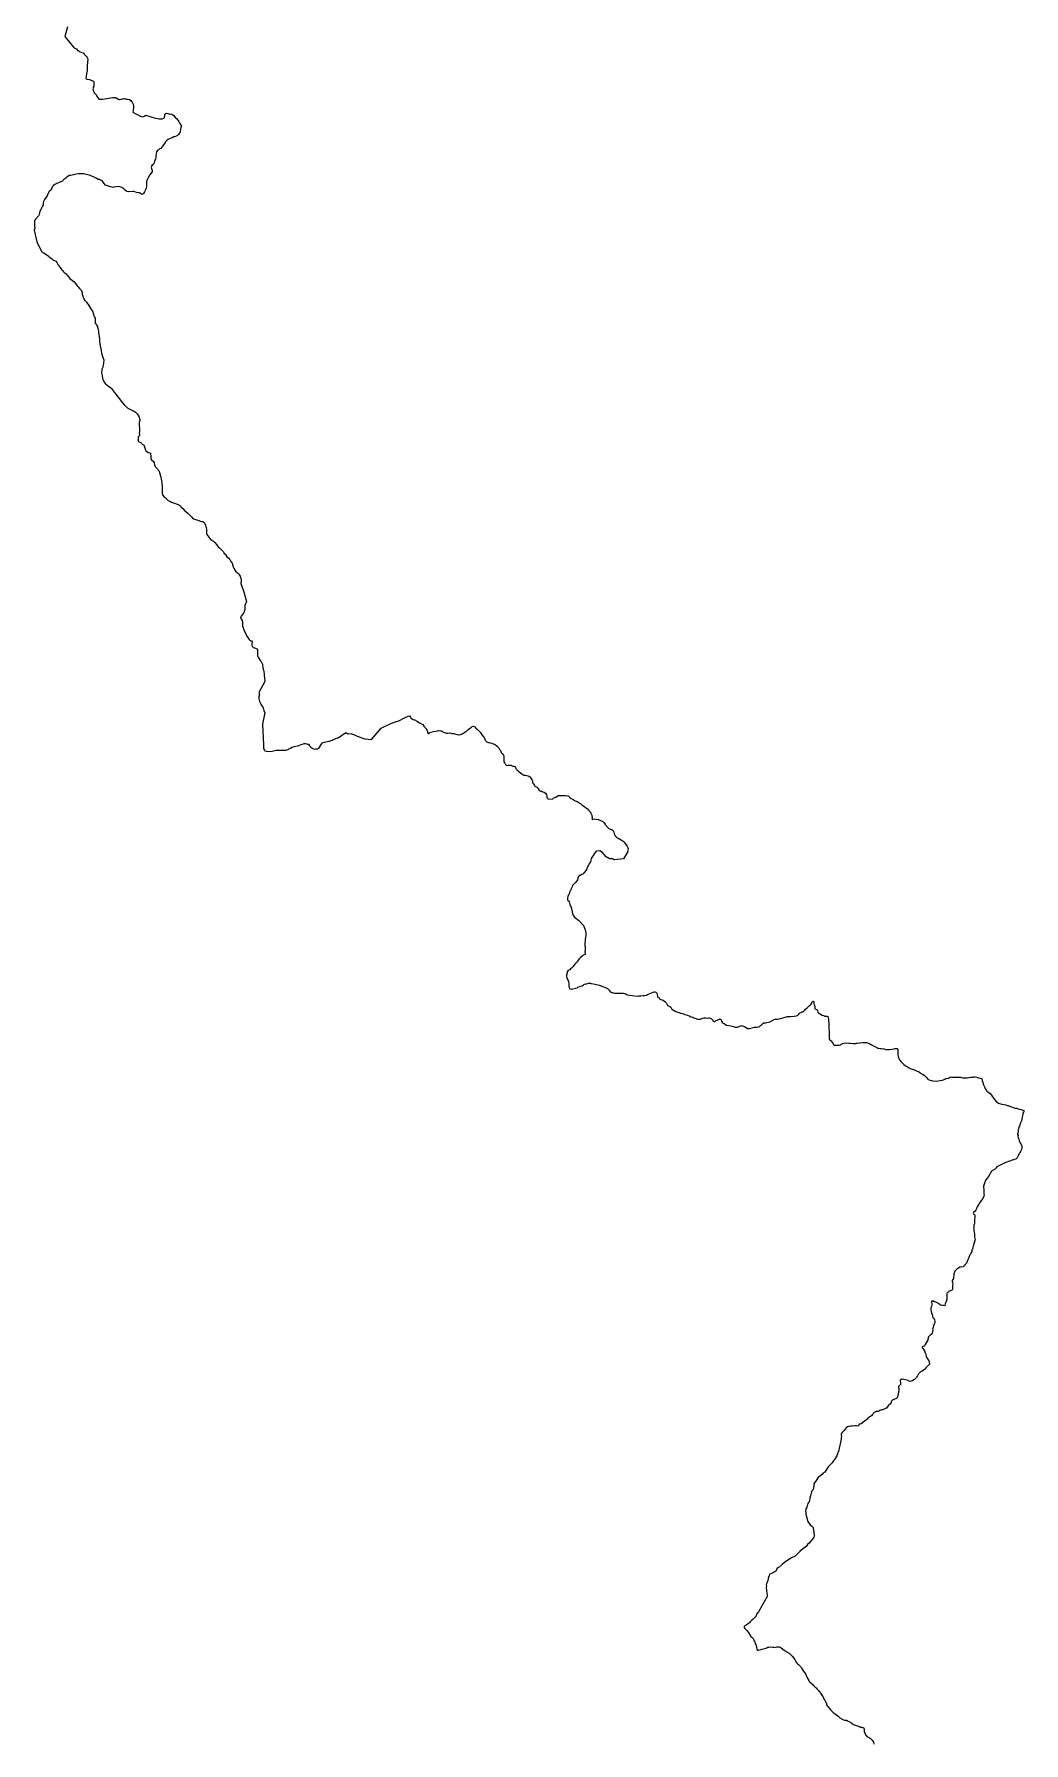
# Model space of a CAD drawing. Extents: x 6376870 to 6544053, y 1818313 to 2076828.
# Drawn here: x 6405716 to 6424253, y 1914685 to 1946696 of the extents above; entities that cross this region are included whole.
import ezdxf

# ---------------------------------------------------------------- set-up
doc = ezdxf.new("R2010")
doc.units = 21
doc.layers.add('COUNTY_BOUNDARY', color=40, linetype='Continuous')

msp = doc.modelspace()

# ---------------------------------------------------------------- linework, layer by layer
at = {"layer": 'COUNTY_BOUNDARY'}
msp.add_lwpolyline([(6406341, 1946831), (6406293, 1946654), (6406454, 1946454), (6406470, 1946441), (6406492, 1946429), (6406508, 1946418), (6406520, 1946403), (6406530, 1946392), (6406539, 1946391), (6406578, 1946366), (6406606, 1946355), (6406635, 1946343), (6406653, 1946324), (6406670, 1946305), (6406691, 1946282), (6406710, 1946261), (6406718, 1946245), (6406722, 1946220), (6406718, 1946178), (6406710, 1946099), (6406708, 1946012), (6406695, 1945959), (6406689, 1945903), (6406685, 1945874), (6406688, 1945857), (6406700, 1945851), (6406754, 1945846), (6406799, 1945830), (6406825, 1945817), (6406833, 1945799), (6406833, 1945768), (6406833, 1945720), (6406822, 1945701), (6406818, 1945684), (6406816, 1945660), (6406818, 1945645), (6406826, 1945632), (6406835, 1945611), (6406841, 1945603), (6406841, 1945599), (6406851, 1945587), (6406862, 1945575), (6406874, 1945566), (6406883, 1945551), (6406886, 1945540), (6406900, 1945518), (6406919, 1945493), (6406940, 1945479), (6406959, 1945477), (6406963, 1945476), (6406994, 1945479), (6407037, 1945484), (6407082, 1945493), (6407114, 1945499), (6407154, 1945504), (6407187, 1945509), (6407225, 1945511), (6407240, 1945504), (6407260, 1945503), (6407287, 1945478), (6407299, 1945473), (6407313, 1945474), (6407337, 1945479), (6407360, 1945481), (6407372, 1945485), (6407395, 1945490), (6407412, 1945486), (6407428, 1945483), (6407447, 1945481), (6407468, 1945478), (6407504, 1945469), (6407528, 1945450), (6407539, 1945434), (6407549, 1945422), (6407556, 1945412), (6407570, 1945382), (6407577, 1945353), (6407577, 1945309), (6407572, 1945281), (6407569, 1945259), (6407567, 1945236), (6407635, 1945194), (6407708, 1945158), (6407752, 1945144), (6407776, 1945159), (6407807, 1945176), (6407826, 1945174), (6407965, 1945130), (6408057, 1945112), (6408116, 1945107), (6408160, 1945126), (6408166, 1945170), (6408166, 1945199), (6408180, 1945211), (6408194, 1945216), (6408218, 1945209), (6408234, 1945205), (6408249, 1945202), (6408296, 1945195), (6408334, 1945169), (6408358, 1945136), (6408379, 1945115), (6408410, 1945087), (6408428, 1945059), (6408443, 1945025), (6408457, 1945006), (6408468, 1944986), (6408473, 1944978), (6408466, 1944950), (6408457, 1944925), (6408457, 1944906), (6408452, 1944880), (6408449, 1944863), (6408421, 1944816), (6408398, 1944795), (6408365, 1944781), (6408331, 1944773), (6408298, 1944756), (6408244, 1944733), (6408238, 1944726), (6408226, 1944722), (6408207, 1944707), (6408176, 1944677), (6408160, 1944650), (6408141, 1944625), (6408126, 1944604), (6408112, 1944585), (6408100, 1944570), (6408086, 1944556), (6408063, 1944545), (6408049, 1944533), (6408036, 1944521), (6408020, 1944507), (6408008, 1944491), (6408003, 1944467), (6407999, 1944446), (6407992, 1944420), (6407992, 1944379), (6407987, 1944354), (6407980, 1944347), (6407968, 1944313), (6407963, 1944287), (6407956, 1944268), (6407942, 1944254), (6407922, 1944233), (6407914, 1944216), (6407909, 1944196), (6407914, 1944179), (6407923, 1944158), (6407924, 1944143), (6407926, 1944113), (6407914, 1944101), (6407885, 1944058), (6407855, 1944014), (6407843, 1943993), (6407825, 1943959), (6407820, 1943936), (6407818, 1943913), (6407822, 1943848), (6407815, 1943813), (6407805, 1943792), (6407801, 1943782), (6407794, 1943766), (6407784, 1943743), (6407765, 1943712), (6407755, 1943704), (6407747, 1943698), (6407733, 1943695), (6407718, 1943705), (6407704, 1943719), (6407689, 1943722), (6407658, 1943726), (6407630, 1943732), (6407603, 1943741), (6407587, 1943749), (6407564, 1943747), (6407488, 1943742), (6407454, 1943749), (6407420, 1943774), (6407393, 1943799), (6407355, 1943824), (6407321, 1943835), (6407298, 1943842), (6407210, 1943828), (6407192, 1943825), (6407176, 1943828), (6407147, 1943837), (6407108, 1943851), (6407087, 1943856), (6407069, 1943860), (6407053, 1943867), (6407023, 1943903), (6407009, 1943920), (6406997, 1943939), (6406975, 1943957), (6406939, 1943973), (6406916, 1943972), (6406901, 1943980), (6406880, 1943995), (6406861, 1944007), (6406850, 1944011), (6406795, 1944038), (6406778, 1944041), (6406751, 1944053), (6406693, 1944064), (6406645, 1944078), (6406610, 1944082), (6406583, 1944082), (6406549, 1944076), (6406503, 1944072), (6406451, 1944061), (6406403, 1944051), (6406374, 1944045), (6406351, 1944034), (6406322, 1944013), (6406312, 1944001), (6406272, 1943970), (6406255, 1943955), (6406245, 1943944), (6406213, 1943931), (6406173, 1943913), (6406140, 1943899), (6406105, 1943879), (6406075, 1943861), (6406060, 1943842), (6406046, 1943813), (6406037, 1943789), (6406025, 1943774), (6405999, 1943750), (6405992, 1943745), (6405987, 1943731), (6405982, 1943719), (6405971, 1943705), (6405966, 1943688), (6405959, 1943665), (6405950, 1943648), (6405924, 1943620), (6405909, 1943599), (6405890, 1943563), (6405883, 1943524), (6405884, 1943490), (6405872, 1943472), (6405857, 1943446), (6405841, 1943414), (6405831, 1943394), (6405824, 1943377), (6405817, 1943347), (6405808, 1943318), (6405794, 1943292), (6405779, 1943274), (6405772, 1943262), (6405771, 1943258), (6405762, 1943251), (6405743, 1943232), (6405724, 1943205), (6405722, 1943193), (6405722, 1943163), (6405722, 1943149), (6405721, 1943141), (6405721, 1943129), (6405723, 1943103), (6405730, 1943073), (6405731, 1943061), (6405716, 1943026), (6405763, 1942803), (6405832, 1942664), (6405861, 1942620), (6405869, 1942613), (6405886, 1942601), (6405904, 1942590), (6405921, 1942580), (6405956, 1942563), (6405978, 1942545), (6405999, 1942526), (6406015, 1942511), (6406039, 1942492), (6406058, 1942476), (6406074, 1942466), (6406081, 1942459), (6406096, 1942455), (6406112, 1942452), (6406126, 1942441), (6406131, 1942435), (6406140, 1942426), (6406148, 1942407), (6406159, 1942382), (6406169, 1942365), (6406190, 1942339), (6406202, 1942323), (6406237, 1942278), (6406259, 1942259), (6406268, 1942242), (6406281, 1942226), (6406298, 1942217), (6406313, 1942207), (6406325, 1942188), (6406344, 1942169), (6406357, 1942151), (6406386, 1942118), (6406433, 1942078), (6406466, 1942054), (6406508, 1941998), (6406520, 1941983), (6406541, 1941960), (6406565, 1941932), (6406603, 1941893), (6406612, 1941858), (6406615, 1941827), (6406622, 1941808), (6406636, 1941771), (6406641, 1941757), (6406645, 1941747), (6406647, 1941733), (6406650, 1941723), (6406664, 1941709), (6406697, 1941672), (6406740, 1941611), (6406791, 1941532), (6406812, 1941493), (6406824, 1941464), (6406832, 1941427), (6406841, 1941401), (6406857, 1941374), (6406858, 1941339), (6406860, 1941308), (6406855, 1941292), (6406865, 1941276), (6406883, 1941250), (6406891, 1941235), (6406900, 1941222), (6406902, 1941209), (6406907, 1941186), (6406914, 1941158), (6406918, 1941134), (6406923, 1941104), (6406936, 1941028), (6406938, 1940981), (6406942, 1940936), (6406954, 1940859), (6406970, 1940776), (6406976, 1940722), (6406987, 1940677), (6406997, 1940655), (6407006, 1940625), (6407019, 1940597), (6407012, 1940533), (6407000, 1940457), (6406984, 1940419), (6406985, 1940406), (6406983, 1940395), (6406983, 1940389), (6406980, 1940348), (6406990, 1940299), (6406997, 1940243), (6407002, 1940233), (6407027, 1940177), (6407053, 1940142), (6407086, 1940122), (6407126, 1940090), (6407157, 1940061), (6407188, 1940024), (6407216, 1939988), (6407308, 1939873), (6407370, 1939788), (6407409, 1939747), (6407473, 1939690), (6407522, 1939662), (6407558, 1939646), (6407577, 1939639), (6407612, 1939613), (6407645, 1939585), (6407660, 1939561), (6407674, 1939535), (6407681, 1939517), (6407692, 1939500), (6407698, 1939488), (6407693, 1939455), (6407683, 1939422), (6407683, 1939389), (6407683, 1939359), (6407692, 1939321), (6407691, 1939249), (6407683, 1939229), (6407684, 1939214), (6407687, 1939209), (6407691, 1939195), (6407689, 1939178), (6407683, 1939166), (6407673, 1939160), (6407666, 1939151), (6407665, 1939077), (6407667, 1939071), (6407685, 1939056), (6407716, 1939043), (6407733, 1939026), (6407740, 1939017), (6407763, 1939000), (6407775, 1938983), (6407789, 1938948), (6407803, 1938903), (6407810, 1938889), (6407839, 1938870), (6407858, 1938858), (6407881, 1938851), (6407894, 1938844), (6407895, 1938826), (6407902, 1938790), (6407904, 1938747), (6407907, 1938729), (6407922, 1938712), (6407944, 1938696), (6407963, 1938667), (6407968, 1938630), (6407982, 1938598), (6407999, 1938578), (6408027, 1938551), (6408041, 1938530), (6408055, 1938510), (6408065, 1938483), (6408074, 1938443), (6408086, 1938398), (6408093, 1938359), (6408098, 1938330), (6408108, 1938293), (6408110, 1938264), (6408113, 1938231), (6408115, 1938169), (6408115, 1938125), (6408115, 1938094), (6408122, 1938066), (6408142, 1938037), (6408178, 1938011), (6408187, 1938004), (6408193, 1937991), (6408211, 1937969), (6408228, 1937957), (6408256, 1937946), (6408289, 1937931), (6408325, 1937913), (6408395, 1937891), (6408440, 1937872), (6408457, 1937858), (6408470, 1937837), (6408499, 1937808), (6408536, 1937766), (6408561, 1937745), (6408598, 1937717), (6408614, 1937703), (6408661, 1937651), (6408692, 1937618), (6408709, 1937613), (6408739, 1937603), (6408766, 1937599), (6408852, 1937568), (6408874, 1937568), (6408897, 1937556), (6408905, 1937540), (6408924, 1937495), (6408930, 1937471), (6408939, 1937439), (6408942, 1937431), (6408942, 1937398), (6408947, 1937384), (6408947, 1937366), (6408947, 1937339), (6408949, 1937325), (6409025, 1937224), (6409046, 1937215), (6409079, 1937193), (6409098, 1937174), (6409129, 1937136), (6409141, 1937115), (6409161, 1937094), (6409185, 1937073), (6409209, 1937056), (6409223, 1937038), (6409260, 1936995), (6409275, 1936965), (6409293, 1936953), (6409306, 1936936), (6409327, 1936905), (6409353, 1936882), (6409369, 1936868), (6409383, 1936853), (6409407, 1936813), (6409424, 1936782), (6409431, 1936757), (6409443, 1936714), (6409454, 1936689), (6409480, 1936648), (6409496, 1936632), (6409523, 1936603), (6409551, 1936577), (6409576, 1936539), (6409589, 1936502), (6409593, 1936460), (6409591, 1936438), (6409589, 1936415), (6409589, 1936407), (6409638, 1936265), (6409694, 1936070), (6409661, 1935991), (6409662, 1935962), (6409661, 1935915), (6409648, 1935874), (6409643, 1935856), (6409628, 1935839), (6409612, 1935818), (6409595, 1935790), (6409586, 1935774), (6409581, 1935757), (6409591, 1935745), (6409612, 1935708), (6409617, 1935679), (6409617, 1935646), (6409617, 1935623), (6409617, 1935602), (6409652, 1935522), (6409694, 1935428), (6409698, 1935418), (6409700, 1935415), (6409721, 1935391), (6409745, 1935353), (6409763, 1935337), (6409770, 1935334), (6409775, 1935332), (6409784, 1935328), (6409798, 1935309), (6409794, 1935273), (6409794, 1935257), (6409796, 1935245), (6409799, 1935233), (6409808, 1935219), (6409822, 1935209), (6409839, 1935202), (6409864, 1935194), (6409898, 1935174), (6409900, 1935162), (6409902, 1935115), (6409900, 1935092), (6409902, 1935052), (6409912, 1935025), (6409933, 1934993), (6409950, 1934960), (6409968, 1934941), (6409976, 1934932), (6409990, 1934893), (6409992, 1934859), (6409997, 1934837), (6410008, 1934790), (6410015, 1934771), (6410025, 1934693), (6410032, 1934624), (6410035, 1934585), (6410038, 1934579), (6410036, 1934576), (6410039, 1934567), (6409924, 1934365), (6409938, 1934320), (6409926, 1934278), (6409926, 1934259), (6409931, 1934221), (6409938, 1934191), (6409964, 1934141), (6410006, 1934075), (6410021, 1934026), (6410032, 1933995), (6410034, 1933990), (6409990, 1933768), (6410013, 1933379), (6410010, 1933355), (6410009, 1933316), (6410018, 1933299), (6410031, 1933279), (6410037, 1933271), (6410063, 1933264), (6410067, 1933263), (6410150, 1933254), (6410200, 1933269), (6410251, 1933280), (6410334, 1933282), (6410386, 1933280), (6410414, 1933280), (6410431, 1933283), (6410468, 1933292), (6410489, 1933309), (6410515, 1933321), (6410541, 1933337), (6410586, 1933349), (6410617, 1933354), (6410660, 1933361), (6410688, 1933374), (6410720, 1933389), (6410742, 1933396), (6410772, 1933405), (6410796, 1933406), (6410822, 1933403), (6410838, 1933396), (6410852, 1933391), (6410872, 1933363), (6410900, 1933339), (6410933, 1933315), (6410968, 1933302), (6410994, 1933304), (6411025, 1933307), (6411053, 1933327), (6411065, 1933347), (6411086, 1933373), (6411101, 1933393), (6411117, 1933417), (6411127, 1933424), (6411157, 1933432), (6411207, 1933445), (6411237, 1933450), (6411241, 1933452), (6411250, 1933453), (6411297, 1933472), (6411317, 1933481), (6411353, 1933497), (6411382, 1933509), (6411413, 1933515), (6411553, 1933611), (6411590, 1933589), (6411609, 1933591), (6411663, 1933588), (6411714, 1933570), (6411766, 1933542), (6411907, 1933495), (6412033, 1933483), (6412214, 1933691), (6412409, 1933789), (6412506, 1933817), (6412529, 1933825), (6412572, 1933842), (6412640, 1933882), (6412667, 1933892), (6412724, 1933920), (6412749, 1933924), (6412761, 1933906), (6412773, 1933891), (6412780, 1933877), (6412799, 1933868), (6412815, 1933858), (6412837, 1933849), (6412858, 1933841), (6412874, 1933830), (6412888, 1933822), (6412933, 1933795), (6412994, 1933760), (6413016, 1933733), (6413023, 1933728), (6413037, 1933709), (6413048, 1933696), (6413060, 1933679), (6413070, 1933660), (6413080, 1933646), (6413081, 1933632), (6413086, 1933611), (6413098, 1933592), (6413114, 1933597), (6413124, 1933613), (6413143, 1933620), (6413148, 1933622), (6413171, 1933625), (6413195, 1933632), (6413240, 1933639), (6413268, 1933643), (6413292, 1933648), (6413324, 1933646), (6413343, 1933643), (6413360, 1933636), (6413378, 1933620), (6413408, 1933610), (6413431, 1933603), (6413464, 1933599), (6413499, 1933604), (6413518, 1933601), (6413539, 1933596), (6413561, 1933596), (6413577, 1933592), (6413595, 1933585), (6413658, 1933572), (6413699, 1933575), (6413709, 1933578), (6413746, 1933594), (6413780, 1933617), (6413804, 1933629), (6413811, 1933635), (6413825, 1933649), (6413848, 1933669), (6413888, 1933703), (6413908, 1933713), (6413918, 1933728), (6413935, 1933732), (6413962, 1933724), (6413982, 1933702), (6413992, 1933693), (6414022, 1933667), (6414070, 1933618), (6414096, 1933582), (6414108, 1933563), (6414134, 1933530), (6414150, 1933504), (6414157, 1933488), (6414164, 1933471), (6414176, 1933455), (6414182, 1933446), (6414192, 1933439), (6414207, 1933434), (6414228, 1933426), (6414240, 1933424), (6414259, 1933417), (6414289, 1933412), (6414296, 1933406), (6414320, 1933401), (6414339, 1933393), (6414360, 1933380), (6414372, 1933372), (6414392, 1933348), (6414412, 1933332), (6414417, 1933322), (6414435, 1933297), (6414450, 1933278), (6414459, 1933259), (6414466, 1933236), (6414476, 1933223), (6414492, 1933210), (6414501, 1933195), (6414506, 1933186), (6414511, 1933167), (6414511, 1933151), (6414515, 1933131), (6414515, 1933106), (6414516, 1933077), (6414516, 1933065), (6414522, 1933056), (6414534, 1933040), (6414546, 1933016), (6414565, 1933000), (6414582, 1932997), (6414600, 1933000), (6414622, 1933000), (6414647, 1932998), (6414654, 1932997), (6414658, 1932995), (6414679, 1932985), (6414699, 1932979), (6414721, 1932974), (6414732, 1932960), (6414740, 1932941), (6414751, 1932926), (6414758, 1932914), (6414773, 1932900), (6414799, 1932875), (6414848, 1932837), (6414886, 1932814), (6414897, 1932811), (6414909, 1932811), (6414919, 1932811), (6414942, 1932804), (6414970, 1932799), (6414991, 1932789), (6414999, 1932781), (6415022, 1932757), (6415032, 1932736), (6415042, 1932719), (6415051, 1932706), (6415053, 1932693), (6415053, 1932676), (6415058, 1932663), (6415068, 1932651), (6415085, 1932620), (6415095, 1932607), (6415118, 1932595), (6415136, 1932589), (6415145, 1932579), (6415155, 1932565), (6415166, 1932547), (6415178, 1932526), (6415190, 1932517), (6415204, 1932516), (6415223, 1932511), (6415240, 1932504), (6415270, 1932493), (6415291, 1932476), (6415315, 1932443), (6415319, 1932422), (6415320, 1932396), (6415328, 1932391), (6415341, 1932370), (6415348, 1932361), (6415429, 1932371), (6415437, 1932377), (6415450, 1932386), (6415468, 1932398), (6415485, 1932408), (6415502, 1932410), (6415534, 1932431), (6415572, 1932435), (6415610, 1932433), (6415671, 1932435), (6415714, 1932428), (6415730, 1932421), (6415740, 1932407), (6415759, 1932389), (6415773, 1932379), (6415808, 1932363), (6415836, 1932340), (6415883, 1932320), (6415905, 1932309), (6415926, 1932297), (6415951, 1932282), (6415976, 1932259), (6416013, 1932233), (6416046, 1932209), (6416079, 1932182), (6416102, 1932157), (6416124, 1932134), (6416133, 1932122), (6416141, 1932103), (6416154, 1932078), (6416159, 1932066), (6416162, 1932049), (6416166, 1932032), (6416166, 1932007), (6416162, 1931994), (6416178, 1931985), (6416181, 1931988), (6416209, 1931994), (6416240, 1931987), (6416277, 1931985), (6416287, 1931980), (6416310, 1931973), (6416336, 1931960), (6416362, 1931951), (6416388, 1931924), (6416404, 1931901), (6416417, 1931881), (6416426, 1931868), (6416445, 1931853), (6416457, 1931839), (6416480, 1931816), (6416508, 1931804), (6416525, 1931795), (6416544, 1931787), (6416560, 1931774), (6416570, 1931766), (6416575, 1931747), (6416582, 1931723), (6416588, 1931703), (6416593, 1931683), (6416622, 1931650), (6416659, 1931629), (6416683, 1931618), (6416711, 1931599), (6416749, 1931577), (6416766, 1931561), (6416801, 1931514), (6416822, 1931485), (6416838, 1931457), (6416841, 1931424), (6416834, 1931407), (6416830, 1931395), (6416836, 1931383), (6416758, 1931244), (6416582, 1931226), (6416547, 1931248), (6416541, 1931247), (6416501, 1931243), (6416489, 1931252), (6416477, 1931265), (6416468, 1931266), (6416457, 1931266), (6416447, 1931271), (6416431, 1931281), (6416395, 1931325), (6416360, 1931367), (6416312, 1931397), (6416250, 1931391), (6416237, 1931382), (6416207, 1931337), (6416185, 1931309), (6416173, 1931290), (6416152, 1931252), (6416147, 1931238), (6416141, 1931217), (6416136, 1931189), (6416126, 1931172), (6416108, 1931148), (6416093, 1931116), (6416082, 1931094), (6416070, 1931064), (6416066, 1931052), (6416060, 1931045), (6416047, 1931028), (6416020, 1930990), (6415999, 1930965), (6415992, 1930957), (6415967, 1930950), (6415951, 1930939), (6415949, 1930936), (6415938, 1930934), (6415917, 1930922), (6415900, 1930894), (6415897, 1930888), (6415901, 1930872), (6415893, 1930851), (6415881, 1930836), (6415853, 1930805), (6415820, 1930768), (6415801, 1930747), (6415791, 1930724), (6415780, 1930695), (6415775, 1930690), (6415772, 1930674), (6415768, 1930657), (6415756, 1930646), (6415751, 1930634), (6415743, 1930603), (6415731, 1930578), (6415720, 1930557), (6415712, 1930541), (6415708, 1930509), (6415705, 1930493), (6415703, 1930475), (6415712, 1930466), (6415726, 1930460), (6415735, 1930443), (6415742, 1930417), (6415747, 1930393), (6415759, 1930368), (6415775, 1930343), (6415802, 1930221), (6415811, 1930189), (6415838, 1930156), (6415920, 1930092), (6416008, 1930000), (6416037, 1929916), (6416048, 1929866), (6416048, 1929841), (6416047, 1929807), (6416041, 1929775), (6416039, 1929742), (6416039, 1929719), (6416030, 1929679), (6416030, 1929660), (6416032, 1929624), (6416035, 1929604), (6416039, 1929589), (6416039, 1929561), (6416037, 1929542), (6416034, 1929516), (6416032, 1929509), (6416039, 1929454), (6416006, 1929440), (6416002, 1929434), (6415983, 1929424), (6415964, 1929415), (6415947, 1929398), (6415926, 1929375), (6415912, 1929353), (6415895, 1929328), (6415890, 1929313), (6415871, 1929295), (6415846, 1929273), (6415827, 1929247), (6415806, 1929224), (6415791, 1929207), (6415779, 1929198), (6415765, 1929186), (6415747, 1929169), (6415728, 1929162), (6415714, 1929156), (6415711, 1929146), (6415702, 1929127), (6415697, 1929108), (6415692, 1929092), (6415690, 1929070), (6415690, 1929054), (6415690, 1929033), (6415691, 1929017), (6415699, 1929001), (6415708, 1928986), (6415720, 1928968), (6415724, 1928947), (6415728, 1928913), (6415729, 1928895), (6415730, 1928868), (6415735, 1928834), (6415749, 1928813), (6415773, 1928807), (6415806, 1928813), (6415859, 1928822), (6415885, 1928830), (6415902, 1928841), (6415921, 1928849), (6415951, 1928858), (6415978, 1928865), (6416001, 1928880), (6416013, 1928891), (6416027, 1928900), (6416049, 1928905), (6416070, 1928906), (6416098, 1928915), (6416110, 1928915), (6416136, 1928915), (6416146, 1928911), (6416154, 1928912), (6416227, 1928896), (6416301, 1928878), (6416430, 1928826), (6416444, 1928822), (6416457, 1928815), (6416485, 1928785), (6416508, 1928762), (6416525, 1928747), (6416546, 1928737), (6416574, 1928733), (6416601, 1928731), (6416620, 1928730), (6416660, 1928729), (6416752, 1928728), (6416786, 1928720), (6416824, 1928697), (6417008, 1928676), (6417037, 1928677), (6417081, 1928681), (6417124, 1928688), (6417148, 1928688), (6417185, 1928693), (6417206, 1928702), (6417237, 1928714), (6417267, 1928729), (6417298, 1928741), (6417327, 1928754), (6417341, 1928754), (6417362, 1928750), (6417381, 1928732), (6417383, 1928718), (6417383, 1928697), (6417389, 1928674), (6417397, 1928655), (6417414, 1928645), (6417429, 1928626), (6417453, 1928609), (6417476, 1928605), (6417496, 1928601), (6417504, 1928591), (6417530, 1928573), (6417558, 1928544), (6417572, 1928516), (6417581, 1928500), (6417597, 1928491), (6417624, 1928482), (6417639, 1928470), (6417651, 1928445), (6417658, 1928432), (6417737, 1928388), (6417773, 1928375), (6417798, 1928365), (6417820, 1928354), (6417851, 1928349), (6417877, 1928341), (6417905, 1928328), (6417952, 1928318), (6417987, 1928302), (6418016, 1928288), (6418055, 1928278), (6418072, 1928266), (6418089, 1928259), (6418141, 1928245), (6418172, 1928243), (6418195, 1928245), (6418210, 1928251), (6418237, 1928260), (6418258, 1928270), (6418279, 1928270), (6418299, 1928268), (6418322, 1928262), (6418345, 1928268), (6418362, 1928268), (6418376, 1928263), (6418404, 1928251), (6418410, 1928240), (6418416, 1928238), (6418428, 1928226), (6418431, 1928218), (6418437, 1928207), (6418450, 1928200), (6418464, 1928201), (6418481, 1928208), (6418524, 1928230), (6418554, 1928240), (6418572, 1928239), (6418582, 1928228), (6418591, 1928205), (6418610, 1928176), (6418622, 1928169), (6418641, 1928158), (6418652, 1928148), (6418683, 1928132), (6418697, 1928131), (6418763, 1928117), (6418817, 1928102), (6418849, 1928090), (6418890, 1928095), (6418965, 1928124), (6418980, 1928120), (6419001, 1928111), (6419020, 1928103), (6419053, 1928083), (6419075, 1928066), (6419090, 1928068), (6419109, 1928070), (6419123, 1928068), (6419208, 1928095), (6419253, 1928095), (6419299, 1928097), (6419308, 1928111), (6419318, 1928122), (6419341, 1928137), (6419353, 1928151), (6419365, 1928160), (6419381, 1928172), (6419397, 1928174), (6419416, 1928176), (6419499, 1928194), (6419549, 1928217), (6419558, 1928222), (6419572, 1928233), (6419591, 1928240), (6419595, 1928240), (6419612, 1928241), (6419618, 1928241), (6419633, 1928242), (6419666, 1928247), (6419702, 1928252), (6419827, 1928295), (6419838, 1928294), (6419883, 1928290), (6419949, 1928300), (6419994, 1928306), (6420020, 1928320), (6420030, 1928328), (6420041, 1928337), (6420049, 1928353), (6420063, 1928359), (6420081, 1928368), (6420098, 1928377), (6420114, 1928378), (6420129, 1928388), (6420131, 1928394), (6420138, 1928405), (6420152, 1928413), (6420167, 1928427), (6420193, 1928453), (6420216, 1928476), (6420228, 1928485), (6420240, 1928497), (6420256, 1928509), (6420267, 1928516), (6420274, 1928536), (6420283, 1928555), (6420289, 1928568), (6420305, 1928582), (6420314, 1928580), (6420318, 1928561), (6420320, 1928543), (6420321, 1928525), (6420327, 1928516), (6420338, 1928479), (6420337, 1928461), (6420335, 1928447), (6420345, 1928436), (6420358, 1928432), (6420383, 1928418), (6420390, 1928400), (6420398, 1928375), (6420407, 1928361), (6420424, 1928349), (6420445, 1928333), (6420478, 1928316), (6420499, 1928308), (6420506, 1928308), (6420526, 1928300), (6420570, 1928300), (6420581, 1928293), (6420591, 1928268), (6420593, 1928240), (6420593, 1928220), (6420604, 1928166), (6420603, 1928122), (6420601, 1928089), (6420601, 1928057), (6420606, 1928017), (6420610, 1927982), (6420610, 1927961), (6420610, 1927897), (6420610, 1927870), (6420628, 1927845), (6420643, 1927834), (6420670, 1927801), (6420683, 1927780), (6420689, 1927766), (6420708, 1927755), (6420720, 1927752), (6420739, 1927752), (6420792, 1927754), (6420823, 1927763), (6420834, 1927773), (6420846, 1927781), (6420862, 1927788), (6420890, 1927795), (6420911, 1927799), (6420982, 1927795), (6421000, 1927794), (6421049, 1927789), (6421067, 1927788), (6421098, 1927787), (6421122, 1927790), (6421127, 1927795), (6421239, 1927804), (6421307, 1927804), (6421347, 1927795), (6421352, 1927790), (6421376, 1927776), (6421393, 1927766), (6421412, 1927757), (6421428, 1927747), (6421449, 1927738), (6421464, 1927728), (6421478, 1927723), (6421503, 1927710), (6421515, 1927698), (6421530, 1927698), (6421558, 1927695), (6421586, 1927691), (6421629, 1927688), (6421648, 1927682), (6421667, 1927674), (6421685, 1927672), (6421735, 1927676), (6421784, 1927681), (6421822, 1927688), (6421842, 1927691), (6421879, 1927692), (6421896, 1927683), (6421895, 1927663), (6421895, 1927644), (6421895, 1927618), (6421895, 1927596), (6421896, 1927571), (6421902, 1927542), (6421910, 1927505), (6421919, 1927491), (6421926, 1927483), (6421937, 1927469), (6421952, 1927448), (6421962, 1927434), (6421985, 1927414), (6422008, 1927394), (6422049, 1927361), (6422084, 1927341), (6422127, 1927318), (6422200, 1927290), (6422228, 1927278), (6422258, 1927271), (6422273, 1927264), (6422282, 1927261), (6422308, 1927243), (6422320, 1927233), (6422332, 1927226), (6422355, 1927210), (6422370, 1927204), (6422393, 1927188), (6422435, 1927143), (6422451, 1927125), (6422458, 1927120), (6422466, 1927114), (6422476, 1927106), (6422497, 1927099), (6422518, 1927091), (6422548, 1927089), (6422553, 1927089), (6422614, 1927082), (6422685, 1927090), (6422731, 1927097), (6422775, 1927120), (6422793, 1927130), (6422841, 1927138), (6422857, 1927143), (6422867, 1927155), (6422883, 1927158), (6422897, 1927160), (6422915, 1927155), (6422984, 1927158), (6423058, 1927156), (6423075, 1927155), (6423082, 1927151), (6423112, 1927143), (6423138, 1927141), (6423157, 1927141), (6423194, 1927144), (6423222, 1927149), (6423253, 1927155), (6423284, 1927156), (6423300, 1927154), (6423316, 1927159), (6423345, 1927159), (6423372, 1927157), (6423395, 1927151), (6423412, 1927145), (6423458, 1927128), (6423466, 1927122), (6423472, 1927109), (6423472, 1927090), (6423478, 1927073), (6423499, 1927014), (6423522, 1926962), (6423534, 1926929), (6423555, 1926908), (6423563, 1926894), (6423598, 1926870), (6423621, 1926848), (6423645, 1926821), (6423667, 1926790), (6423685, 1926764), (6423699, 1926745), (6423740, 1926695), (6423777, 1926670), (6423801, 1926662), (6423826, 1926654), (6423836, 1926651), (6423876, 1926641), (6423914, 1926637), (6423932, 1926628), (6423943, 1926626), (6423960, 1926622), (6423985, 1926611), (6424003, 1926603), (6424020, 1926597), (6424053, 1926586), (6424072, 1926584), (6424097, 1926576), (6424122, 1926572), (6424149, 1926564), (6424170, 1926557), (6424204, 1926549), (6424224, 1926543), (6424235, 1926538), (6424251, 1926528), (6424253, 1926507), (6424245, 1926497), (6424237, 1926483), (6424237, 1926479), (6424232, 1926459), (6424228, 1926434), (6424225, 1926403), (6424209, 1926339), (6424200, 1926313), (6424188, 1926287), (6424180, 1926259), (6424173, 1926240), (6424162, 1926219), (6424154, 1926184), (6424150, 1926168), (6424145, 1926129), (6424145, 1926124), (6424141, 1926111), (6424135, 1926095), (6424137, 1926084), (6424145, 1926064), (6424143, 1926039), (6424148, 1926023), (6424152, 1926009), (6424162, 1925997), (6424169, 1925972), (6424174, 1925948), (6424187, 1925927), (6424199, 1925908), (6424214, 1925868), (6424216, 1925837), (6424207, 1925799), (6424192, 1925764), (6424180, 1925742), (6424167, 1925717), (6424148, 1925693), (6424140, 1925667), (6424129, 1925643), (6424112, 1925627), (6424079, 1925615), (6424018, 1925596), (6423990, 1925584), (6423966, 1925575), (6423935, 1925561), (6423912, 1925556), (6423890, 1925543), (6423880, 1925539), (6423877, 1925535), (6423847, 1925524), (6423810, 1925505), (6423776, 1925491), (6423749, 1925476), (6423728, 1925451), (6423706, 1925427), (6423651, 1925395), (6423591, 1925295), (6423560, 1925258), (6423535, 1925220), (6423516, 1925172), (6423499, 1925111), (6423503, 1925030), (6423503, 1924969), (6423508, 1924936), (6423496, 1924915), (6423483, 1924880), (6423463, 1924849), (6423430, 1924806), (6423400, 1924757), (6423381, 1924727), (6423370, 1924703), (6423365, 1924689), (6423357, 1924664), (6423345, 1924643), (6423312, 1924617), (6423305, 1924607), (6423310, 1924593), (6423327, 1924580), (6423334, 1924549), (6423334, 1924526), (6423331, 1924491), (6423329, 1924455), (6423329, 1924436), (6423329, 1924419), (6423324, 1924396), (6423319, 1924377), (6423317, 1924358), (6423317, 1924339), (6423313, 1924318), (6423315, 1924299), (6423318, 1924281), (6423322, 1924249), (6423327, 1924221), (6423331, 1924155), (6423334, 1924130), (6423339, 1924106), (6423334, 1924092), (6423330, 1924082), (6423327, 1924065), (6423320, 1924045), (6423317, 1924037), (6423310, 1924014), (6423304, 1923985), (6423301, 1923971), (6423298, 1923950), (6423292, 1923931), (6423282, 1923919), (6423279, 1923906), (6423277, 1923889), (6423270, 1923868), (6423263, 1923856), (6423258, 1923846), (6423245, 1923825), (6423237, 1923809), (6423228, 1923795), (6423213, 1923743), (6423201, 1923723), (6423178, 1923672), (6423168, 1923660), (6423153, 1923644), (6423133, 1923622), (6423119, 1923604), (6423066, 1923593), (6423058, 1923594), (6423027, 1923580), (6423011, 1923573), (6422964, 1923521), (6422943, 1923469), (6422940, 1923441), (6422937, 1923415), (6422935, 1923386), (6422924, 1923363), (6422914, 1923348), (6422914, 1923328), (6422916, 1923307), (6422921, 1923282), (6422919, 1923259), (6422916, 1923217), (6422919, 1923191), (6422916, 1923179), (6422905, 1923167), (6422893, 1923158), (6422851, 1923137), (6422817, 1923111), (6422810, 1923095), (6422810, 1923074), (6422812, 1923041), (6422810, 1923012), (6422810, 1922997), (6422799, 1922955), (6422783, 1922909), (6422775, 1922886), (6422775, 1922882), (6422774, 1922879), (6422771, 1922872), (6422751, 1922878), (6422739, 1922882), (6422713, 1922880), (6422702, 1922881), (6422691, 1922883), (6422679, 1922895), (6422664, 1922909), (6422651, 1922920), (6422629, 1922928), (6422608, 1922938), (6422581, 1922947), (6422549, 1922963), (6422540, 1922962), (6422522, 1922957), (6422522, 1922936), (6422530, 1922906), (6422528, 1922884), (6422523, 1922858), (6422511, 1922832), (6422509, 1922820), (6422510, 1922794), (6422516, 1922773), (6422527, 1922740), (6422535, 1922707), (6422542, 1922679), (6422549, 1922648), (6422567, 1922639), (6422577, 1922629), (6422582, 1922611), (6422586, 1922587), (6422586, 1922561), (6422575, 1922530), (6422563, 1922495), (6422555, 1922474), (6422553, 1922464), (6422544, 1922432), (6422548, 1922414), (6422546, 1922385), (6422535, 1922362), (6422516, 1922337), (6422501, 1922320), (6422487, 1922309), (6422471, 1922288), (6422463, 1922269), (6422457, 1922243), (6422456, 1922226), (6422443, 1922207), (6422404, 1922148), (6422391, 1922124), (6422368, 1922111), (6422351, 1922099), (6422351, 1922082), (6422368, 1922063), (6422391, 1922028), (6422406, 1921991), (6422419, 1921964), (6422426, 1921929), (6422438, 1921900), (6422462, 1921862), (6422475, 1921841), (6422480, 1921816), (6422482, 1921807), (6422485, 1921794), (6422485, 1921778), (6422464, 1921752), (6422456, 1921745), (6422433, 1921723), (6422416, 1921707), (6422397, 1921684), (6422350, 1921649), (6422315, 1921627), (6422279, 1921597), (6422273, 1921585), (6422263, 1921561), (6422251, 1921544), (6422246, 1921530), (6422233, 1921516), (6422221, 1921502), (6422207, 1921490), (6422177, 1921472), (6422153, 1921462), (6422143, 1921459), (6422127, 1921457), (6422107, 1921458), (6422095, 1921467), (6422086, 1921473), (6421984, 1921496), (6421970, 1921494), (6421961, 1921497), (6421947, 1921492), (6421938, 1921481), (6421938, 1921467), (6421942, 1921436), (6421945, 1921412), (6421944, 1921393), (6421939, 1921391), (6421922, 1921376), (6421920, 1921372), (6421908, 1921359), (6421908, 1921340), (6421912, 1921324), (6421912, 1921301), (6421913, 1921279), (6421907, 1921262), (6421905, 1921241), (6421900, 1921221), (6421897, 1921205), (6421893, 1921189), (6421888, 1921172), (6421888, 1921160), (6421884, 1921148), (6421874, 1921139), (6421857, 1921129), (6421834, 1921122), (6421808, 1921113), (6421799, 1921108), (6421779, 1921092), (6421768, 1921080), (6421768, 1921063), (6421764, 1921044), (6421713, 1920995), (6421679, 1920954), (6421673, 1920952), (6421664, 1920945), (6421614, 1920924), (6421594, 1920920), (6421575, 1920917), (6421558, 1920908), (6421536, 1920898), (6421518, 1920893), (6421508, 1920892), (6421495, 1920894), (6421482, 1920891), (6421466, 1920880), (6421452, 1920875), (6421440, 1920868), (6421437, 1920861), (6421431, 1920849), (6421421, 1920837), (6421414, 1920828), (6421400, 1920813), (6421383, 1920801), (6421367, 1920794), (6421334, 1920764), (6421318, 1920750), (6421315, 1920745), (6421280, 1920720), (6421268, 1920709), (6421247, 1920695), (6421230, 1920678), (6421204, 1920660), (6421199, 1920660), (6421181, 1920656), (6421172, 1920652), (6421160, 1920634), (6421158, 1920626), (6421141, 1920615), (6421122, 1920622), (6421109, 1920622), (6421085, 1920622), (6421039, 1920616), (6421010, 1920615), (6420968, 1920613), (6420949, 1920607), (6420931, 1920593), (6420903, 1920553), (6420887, 1920535), (6420853, 1920501), (6420833, 1920474), (6420833, 1920449), (6420838, 1920435), (6420828, 1920344), (6420792, 1920202), (6420789, 1920165), (6420784, 1920148), (6420763, 1920096), (6420751, 1920064), (6420737, 1920042), (6420721, 1920012), (6420707, 1919995), (6420690, 1919969), (6420673, 1919946), (6420662, 1919933), (6420643, 1919912), (6420631, 1919896), (6420614, 1919880), (6420594, 1919859), (6420577, 1919835), (6420556, 1919804), (6420546, 1919786), (6420525, 1919757), (6420504, 1919742), (6420487, 1919731), (6420475, 1919714), (6420447, 1919688), (6420424, 1919672), (6420409, 1919665), (6420366, 1919601), (6420321, 1919535), (6420320, 1919526), (6420319, 1919504), (6420313, 1919459), (6420306, 1919433), (6420304, 1919429), (6420301, 1919424), (6420285, 1919403), (6420270, 1919363), (6420266, 1919335), (6420258, 1919315), (6420247, 1919271), (6420237, 1919231), (6420230, 1919202), (6420221, 1919188), (6420209, 1919170), (6420202, 1919144), (6420193, 1919127), (6420187, 1919099), (6420173, 1919066), (6420169, 1919056), (6420167, 1919028), (6420169, 1918999), (6420169, 1918966), (6420206, 1918833), (6420223, 1918811), (6420254, 1918766), (6420277, 1918750), (6420292, 1918736), (6420305, 1918716), (6420308, 1918698), (6420311, 1918674), (6420311, 1918657), (6420317, 1918635), (6420320, 1918604), (6420329, 1918577), (6420334, 1918562), (6420322, 1918539), (6420295, 1918503), (6420254, 1918451), (6420237, 1918430), (6420199, 1918403), (6420174, 1918365), (6420149, 1918345), (6420110, 1918311), (6420058, 1918266), (6420014, 1918226), (6419968, 1918184), (6419901, 1918151), (6419831, 1918107), (6419770, 1918062), (6419726, 1918024), (6419673, 1917974), (6419640, 1917960), (6419622, 1917940), (6419620, 1917920), (6419613, 1917905), (6419576, 1917882), (6419513, 1917853), (6419492, 1917842), (6419482, 1917816), (6419481, 1917810), (6419470, 1917797), (6419462, 1917766), (6419456, 1917728), (6419439, 1917676), (6419430, 1917649), (6419431, 1917624), (6419428, 1917597), (6419433, 1917547), (6419435, 1917526), (6419441, 1917490), (6419449, 1917465), (6419449, 1917462), (6419447, 1917447), (6419445, 1917424), (6419391, 1917323), (6419282, 1917140), (6419247, 1917092), (6419238, 1917071), (6419232, 1917054), (6419218, 1917033), (6419202, 1917021), (6419185, 1917004), (6419155, 1916974), (6419129, 1916952), (6419112, 1916931), (6419091, 1916915), (6419077, 1916907), (6419051, 1916887), (6419029, 1916875), (6419018, 1916865), (6419016, 1916853), (6419021, 1916834), (6419035, 1916820), (6419068, 1916790), (6419086, 1916761), (6419108, 1916733), (6419124, 1916710), (6419142, 1916679), (6419159, 1916667), (6419183, 1916639), (6419190, 1916627), (6419199, 1916608), (6419205, 1916589), (6419213, 1916570), (6419223, 1916544), (6419232, 1916526), (6419239, 1916514), (6419242, 1916500), (6419246, 1916486), (6419247, 1916476), (6419254, 1916441), (6419265, 1916422), (6419280, 1916422), (6419326, 1916431), (6419348, 1916438), (6419402, 1916450), (6419438, 1916462), (6419457, 1916476), (6419478, 1916479), (6419509, 1916480), (6419544, 1916479), (6419567, 1916474), (6419584, 1916473), (6419624, 1916483), (6419640, 1916485), (6419669, 1916484), (6419688, 1916479), (6419707, 1916466), (6419735, 1916443), (6419771, 1916413), (6419796, 1916401), (6419813, 1916391), (6419836, 1916379), (6419858, 1916363), (6419879, 1916347), (6419914, 1916309), (6419940, 1916278), (6419964, 1916243), (6419990, 1916196), (6420009, 1916170), (6420028, 1916153), (6420031, 1916150), (6420051, 1916131), (6420076, 1916108), (6420087, 1916083), (6420115, 1916044), (6420141, 1916007), (6420153, 1915993), (6420169, 1915962), (6420181, 1915934), (6420195, 1915903), (6420228, 1915854), (6420235, 1915835), (6420247, 1915823), (6420266, 1915806), (6420306, 1915771), (6420322, 1915755), (6420353, 1915721), (6420366, 1915712), (6420379, 1915697), (6420405, 1915665), (6420419, 1915648), (6420430, 1915637), (6420445, 1915615), (6420457, 1915596), (6420469, 1915578), (6420483, 1915558), (6420487, 1915546), (6420499, 1915526), (6420513, 1915498), (6420532, 1915474), (6420546, 1915445), (6420556, 1915415), (6420560, 1915396), (6420568, 1915379), (6420582, 1915363), (6420610, 1915335), (6420636, 1915299), (6420657, 1915278), (6420685, 1915254), (6420702, 1915238), (6420753, 1915203), (6420777, 1915181), (6420806, 1915155), (6420850, 1915125), (6420874, 1915113), (6420898, 1915111), (6420931, 1915110), (6420943, 1915101), (6420964, 1915091), (6420988, 1915080), (6421004, 1915071), (6421018, 1915061), (6421027, 1915052), (6421042, 1915042), (6421063, 1915030), (6421081, 1915021), (6421094, 1915016), (6421114, 1915009), (6421140, 1915000), (6421178, 1914990), (6421195, 1914981), (6421221, 1914978), (6421228, 1914974), (6421233, 1914974), (6421249, 1914970), (6421258, 1914959), (6421262, 1914945), (6421260, 1914911), (6421266, 1914891), (6421275, 1914870), (6421282, 1914854), (6421287, 1914837), (6421298, 1914821), (6421310, 1914804), (6421329, 1914794), (6421339, 1914792), (6421355, 1914785), (6421376, 1914773), (6421402, 1914747), (6421416, 1914729), (6421435, 1914695), (6421447, 1914660)], dxfattribs=at)

doc.saveas('drawing.dxf')
